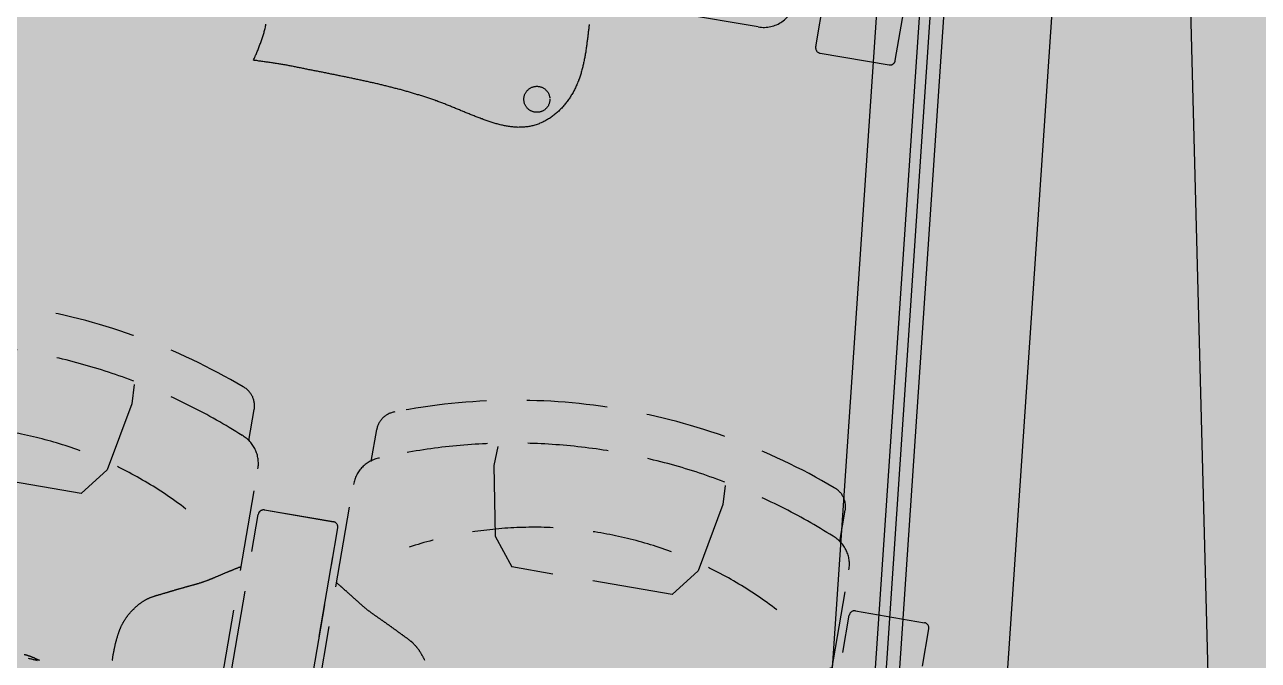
# Model space of a CAD drawing. Header units: metres. Extents: x 630750 to 860239, y 578133 to 726633.
# Drawn here: x 768959 to 770105, y 636272 to 636863 of the extents above; entities that cross this region are included whole.
import ezdxf

# ---------------------------------------------------------------- set-up
doc = ezdxf.new("R2010")
doc.units = ezdxf.units.M
doc.header["$LTSCALE"] = 300
doc.linetypes.add('3$0$업무시설_xr-base$0$CONTINOUS', pattern=[0])
doc.linetypes.add('새_블럭$0$HIDDEN', pattern=[0.375, 0.25, -0.125])
for name, color, linetype in [('3$0$A-CON', 2, 'Continuous'), ('3$0$A-WALL-CONC', 2, 'Continuous'), ('KUK-DRYWALL', 4, 'Continuous'), ('KUK-WALL-FIN_1', 30, 'Continuous'), ('KUK-석고보드', 201, 'Continuous'), ('xref-평면도$0$A-HAT-1', 9, 'Continuous'), ('새_블럭$0$KUK-WALL-FIN_1', 30, 'Continuous')]:
    doc.layers.add(name, color=color, linetype=linetype)

# ---------------------------------------------------------------- blocks, each defined once
blk = doc.blocks.new('3$0$con2')
at = {"layer": '3$0$A-WALL-CONC', "linetype": '3$0$업무시설_xr-base$0$CONTINOUS'}
h = blk.add_hatch(color=251, dxfattribs=at)
h.dxf.hatch_style = 1
edge = h.paths.add_edge_path(flags=17)
edge.add_arc((-134345.9, -276172.2), 450, 0, 360)
h.paths.add_polyline_path([(-156156.6, -311179.9), (-156335, -311089.4), (-156922.8, -312248.9), (-156744.4, -312339.4)], flags=16)
h.paths.add_polyline_path([(-157332.3, -313498.9), (-157510.7, -313408.4), (-158053.3, -314478.7), (-157874.9, -314569.2)], flags=16)
h.paths.add_polyline_path([(-94657.6, -334034.7), (-94715.7, -334226.1), (-93739.6, -334522.2), (-93681.5, -334330.9)], flags=17)
h.paths.add_polyline_path([(-111499.3, -328924.2), (-111557.4, -329115.6), (-110581.3, -329411.8), (-110523.3, -329220.4)], flags=17)
h.paths.add_polyline_path([(-109394.1, -329563), (-109452.2, -329754.4), (-108476.1, -330050.6), (-108418, -329859.2)], flags=17)
h.paths.add_polyline_path([(-107288.9, -330201.8), (-107347, -330393.2), (-106370.9, -330689.4), (-106312.8, -330498)], flags=17)
h.paths.add_polyline_path([(-105183.7, -330840.6), (-105241.7, -331032), (-104265.7, -331328.2), (-104207.6, -331136.8)], flags=17)
h.paths.add_polyline_path([(-103078.5, -331479.5), (-103136.5, -331670.8), (-102160.5, -331967), (-102102.4, -331775.6)], flags=16)
h.paths.add_polyline_path([(-100973.2, -332118.3), (-101031.3, -332309.6), (-100055.3, -332605.8), (-99997.2, -332414.4)], flags=16)
h.paths.add_polyline_path([(-98868, -332757.1), (-98926.1, -332948.5), (-97950, -333244.6), (-97892, -333053.2)], flags=16)
h.paths.add_polyline_path([(-96762.8, -333395.9), (-96820.9, -333587.3), (-95844.8, -333883.4), (-95786.8, -333692.1)], flags=16)
edge = h.paths.add_edge_path(flags=17)
edge.add_arc((-134345.9, -286072.2), 450, 0, 360)
h.paths.add_polyline_path([(-143845.9, -275922.2), (-143845.9, -275872.2), (-144545.9, -275872.2), (-144545.9, -286422.2), (-141345.9, -286422.2), (-141345.9, -286222.2), (-143845.9, -286222.2), (-143845.9, -285772.2), (-144345.9, -285772.2), (-144345.9, -276572.2), (-143845.9, -276572.2), (-143845.9, -276122.2), (-141745.9, -276122.2), (-141345.9, -276122.2), (-141345.9, -275922.2)], flags=17)
h.paths.add_polyline_path([(-104645.9, -260722.2), (-107545.9, -260722.2), (-107545.9, -260922.2), (-104645.9, -260922.2)], flags=16)
h.paths.add_polyline_path([(-105845.9, -322372.2), (-105845.9, -325422.2), (-105555.9, -325422.2), (-105555.9, -325222.2), (-105645.9, -325222.2), (-105645.9, -322572.2), (-99445.9, -322572.2), (-99445.9, -325222.2), (-104555.9, -325222.2), (-104555.9, -325422.2), (-99245.9, -325422.2), (-99245.9, -322372.2)], flags=17)
edge = h.paths.add_edge_path(flags=17)
edge.add_arc((-99495.9, -295972.2), 450, 0, 360)
edge = h.paths.add_edge_path(flags=17)
edge.add_arc((-114495.9, -312472.2), 450, 0, 360)
edge = h.paths.add_edge_path(flags=17)
edge.add_arc((-114495.9, -319072.2), 450, 0, 360)
edge = h.paths.add_edge_path(flags=16)
edge.add_arc((-114545.9, -327472.2), 400, 0, 360)
h.paths.add_polyline_path([(-99895.9, -302172.2), (-99095.9, -302172.2), (-99095.9, -302972.2), (-99895.9, -302972.2)], flags=17)
h.paths.add_polyline_path([(-92295.9, -302072.2), (-91595.9, -302072.2), (-91595.9, -303072.2), (-92295.9, -303072.2)], flags=17)
h.paths.add_polyline_path([(-92295.9, -311972.2), (-91595.9, -311972.2), (-91595.9, -312972.2), (-92295.9, -312972.2)], flags=17)
edge = h.paths.add_edge_path()
edge.add_arc((-127717.7, -334910.6), 400, 0, 360)
h.paths.add_polyline_path([(-166745.9, -285572.2), (-165945.9, -285572.2), (-165945.9, -286372.2), (-166745.9, -286372.2)], flags=16)
h.paths.add_polyline_path([(-151620.1, -327239.6), (-152385.6, -327007.3), (-152617.9, -327772.9), (-151852.4, -328005.2)], flags=16)
h.paths.add_polyline_path([(-164251.4, -323406.8), (-165016.9, -323174.5), (-165249.2, -323940), (-164483.7, -324172.3)], flags=17)
h.paths.add_polyline_path([(-165728.1, -305715.7), (-166493.7, -305483.5), (-166726, -306249), (-165960.4, -306481.3)], flags=16)
h.paths.add_polyline_path([(-170567, -321490.3), (-171332.5, -321258), (-171564.8, -322023.6), (-170799.3, -322255.9)], flags=17)
h.paths.add_polyline_path([(-166745.9, -295572.2), (-165945.9, -295572.2), (-165945.9, -296372.2), (-166745.9, -296372.2)], flags=16)
edge = h.paths.add_edge_path(flags=16)
edge.add_arc((-137840, -314543.9), 450, 0, 360)
edge = h.paths.add_edge_path(flags=16)
edge.add_arc((-128366.5, -317418.6), 450, 0, 360)
h.paths.add_polyline_path([(-146814.5, -311402.7), (-147580.1, -311170.4), (-147812.4, -311935.9), (-147046.8, -312168.2)], flags=16)
h.paths.add_polyline_path([(-182399.1, -318004.5), (-183068.9, -317801.2), (-183272.2, -318471.1), (-182602.4, -318674.3)], flags=16)
h.paths.add_polyline_path([(-183245.9, -305522.2), (-182545.9, -305522.2), (-182545.9, -306222.2), (-183245.9, -306222.2)], flags=16)
h.paths.add_polyline_path([(-183245.9, -295622.2), (-182545.9, -295622.2), (-182545.9, -296322.2), (-183245.9, -296322.2)], flags=17)
h.paths.add_polyline_path([(-183245.9, -285722.2), (-182545.9, -285722.2), (-182545.9, -286422.2), (-183245.9, -286422.2)], flags=17)
h.paths.add_polyline_path([(-183245.9, -280472.2), (-182545.9, -280472.2), (-182545.9, -281172.2), (-183245.9, -281172.2)], flags=17)
h.paths.add_polyline_path([(-167847.8, -312701.2), (-168613.4, -312468.9), (-168845.7, -313234.5), (-168080.1, -313466.8)], flags=17)
h.paths.add_polyline_path([(-173995.9, -310859.9), (-173195.9, -310859.9), (-173195.9, -311659.9), (-173995.9, -311659.9)], flags=16)
h.paths.add_polyline_path([(-173995.9, -305472.2), (-173195.9, -305472.2), (-173195.9, -306272.2), (-173995.9, -306272.2)], flags=16)
edge = h.paths.add_edge_path(flags=17)
edge.add_arc((-130500.7, -324451.9), 450, 0, 360)
edge = h.paths.add_edge_path(flags=17)
edge.add_arc((-139974.2, -321577.3), 450, 0, 360)
h.paths.add_polyline_path([(-148948.8, -318436), (-149714.3, -318203.7), (-149946.6, -318969.2), (-149181, -319201.5)], flags=16)
h.paths.add_polyline_path([(-173995.9, -295572.2), (-173195.9, -295572.2), (-173195.9, -296372.2), (-173995.9, -296372.2)], flags=16)
h.paths.add_polyline_path([(-173995.9, -285672.2), (-173195.9, -285672.2), (-173195.9, -286472.2), (-173995.9, -286472.2)], flags=16)
h.paths.add_polyline_path([(-164445.9, -276572.2), (-163645.9, -276572.2), (-163645.9, -275772.2), (-164445.9, -275772.2)], flags=16)
h.paths.add_polyline_path([(-173945.9, -276472.2), (-173345.9, -276472.2), (-173345.9, -275872.2), (-173945.9, -275872.2)], flags=17)
h.paths.add_polyline_path([(-144645.9, -302172.2), (-143845.9, -302172.2), (-143845.9, -302972.2), (-144645.9, -302972.2)], flags=17)
h.paths.add_polyline_path([(-144645.9, -295572.2), (-143845.9, -295572.2), (-143845.9, -296372.2), (-144645.9, -296372.2)], flags=16)
h.paths.add_polyline_path([(-99845.9, -327072.2), (-99045.9, -327072.2), (-99045.9, -327872.2), (-99845.9, -327872.2)], flags=16)
h.paths.add_polyline_path([(-154445.9, -302272.2), (-153845.9, -302272.2), (-153845.9, -302872.2), (-154445.9, -302872.2)], flags=17)
edge = h.paths.add_edge_path(flags=17)
edge.add_arc((-124445.9, -286072.2), 350, 0, 360)
edge = h.paths.add_edge_path(flags=17)
edge.add_arc((-124445.9, -295972.2), 350, 0, 360)
edge = h.paths.add_edge_path(flags=17)
edge.add_arc((-134345.9, -302572.2), 350, 0, 360)
edge = h.paths.add_edge_path(flags=17)
edge.add_arc((-134345.9, -295972.2), 350, 0, 360)
h.paths.add_polyline_path([(-92345.9, -253222.2), (-91645.9, -253222.2), (-91645.9, -253922.2), (-92345.9, -253922.2)], flags=17)
h.paths.add_polyline_path([(-173995.9, -253222.2), (-173295.9, -253222.2), (-173295.9, -253922.2), (-173995.9, -253922.2)], flags=17)
h.paths.add_polyline_path([(-92345.9, -333872.2), (-91645.9, -333872.2), (-91645.9, -334572.2), (-92345.9, -334572.2)], flags=17)
h.paths.add_polyline_path([(-92395.9, -327072.2), (-91645.9, -327072.2), (-91645.9, -327872.2), (-92395.9, -327872.2)], flags=16)
h.paths.add_polyline_path([(-92295.9, -318572.2), (-91595.9, -318572.2), (-91595.9, -319572.2), (-92295.9, -319572.2)], flags=17)
edge = h.paths.add_edge_path(flags=17)
edge.add_arc((-107945.9, -329272.2), 450, 0, 360)
edge = h.paths.add_edge_path(flags=17)
edge.add_arc((-107945.9, -295972.2), 500, 0, 360)
h.paths.add_polyline_path([(-108345.9, -318572.2), (-107545.9, -318572.2), (-107545.9, -319572.2), (-108345.9, -319572.2)], flags=17)
h.paths.add_polyline_path([(-108345.9, -311972.2), (-107545.9, -311972.2), (-107545.9, -312972.2), (-108345.9, -312972.2)], flags=17)
h.paths.add_polyline_path([(-108345.9, -302072.2), (-107545.9, -302072.2), (-107545.9, -303072.2), (-108345.9, -303072.2)], flags=17)
h.paths.add_polyline_path([(-124845.9, -253172.2), (-124045.9, -253172.2), (-124045.9, -253972.2), (-124845.9, -253972.2)], flags=17)
h.paths.add_polyline_path([(-144645.9, -253172.2), (-143845.9, -253172.2), (-143845.9, -253972.2), (-144645.9, -253972.2)], flags=17)
h.paths.add_polyline_path([(-164445.6, -253172.2), (-163645.6, -253172.2), (-163645.6, -253972.2), (-164445.6, -253972.2)], flags=17)
h.paths.add_polyline_path([(-114945.9, -253172.2), (-114145.9, -253172.2), (-114145.9, -253972.2), (-114945.9, -253972.2)], flags=17)
h.paths.add_polyline_path([(-134645.9, -253272.2), (-134045.9, -253272.2), (-134045.9, -253872.2), (-134645.9, -253872.2)], flags=17)
h.paths.add_polyline_path([(-154445.9, -253272.2), (-153845.9, -253272.2), (-153845.9, -253872.2), (-154445.9, -253872.2)], flags=17)
h.paths.add_polyline_path([(-99745.9, -253272.2), (-99145.9, -253272.2), (-99145.9, -253872.2), (-99745.9, -253872.2)], flags=17)
h.paths.add_polyline_path([(-108345.9, -253172.2), (-107545.9, -253172.2), (-107545.9, -253972.2), (-108345.9, -253972.2)], flags=17)
h.paths.add_polyline_path([(-92295.9, -295622.2), (-91595.9, -295622.2), (-91595.9, -296322.2), (-92295.9, -296322.2)], flags=17)
h.paths.add_polyline_path([(-92295.9, -285722.2), (-91595.9, -285722.2), (-91595.9, -286422.2), (-92295.9, -286422.2)], flags=17)
h.paths.add_polyline_path([(-92295.9, -275822.2), (-91595.9, -275822.2), (-91595.9, -276522.2), (-92295.9, -276522.2)], flags=17)
h.paths.add_polyline_path([(-92295.9, -269222.2), (-91595.9, -269222.2), (-91595.9, -269922.2), (-92295.9, -269922.2)], flags=17)
h.paths.add_polyline_path([(-92295.9, -260722.2), (-91595.9, -260722.2), (-91595.9, -261422.2), (-92295.9, -261422.2)], flags=17)
h.paths.add_polyline_path([(-99845.9, -331472.2), (-99045.9, -331472.2), (-99045.9, -332272.2), (-99845.9, -332272.2)], flags=16)
h.paths.add_polyline_path([(-114945.9, -285672.2), (-114145.9, -285672.2), (-114145.9, -286472.2), (-114945.9, -286472.2)], flags=16)
h.paths.add_polyline_path([(-174045.9, -269172.2), (-173245.9, -269172.2), (-173245.9, -269972.2), (-174045.9, -269972.2)], flags=16)
h.paths.add_polyline_path([(-174045.9, -260672.2), (-173245.9, -260672.2), (-173245.9, -261472.2), (-174045.9, -261472.2)], flags=16)
edge = h.paths.add_edge_path(flags=17)
edge.add_arc((-124445.9, -276172.2), 450, 0, 360)
edge = h.paths.add_edge_path(flags=17)
edge.add_arc((-114545.9, -295972.2), 450, 0, 360)
edge = h.paths.add_edge_path(flags=17)
edge.add_arc((-114545.9, -302572.2), 450, 0, 360)
h.paths.add_polyline_path([(-114945.9, -269172.2), (-114145.9, -269172.2), (-114145.9, -269972.2), (-114945.9, -269972.2)], flags=16)
h.paths.add_polyline_path([(-100595.9, -260722.2), (-99795.9, -260722.2), (-99795.9, -261522.2), (-100595.9, -261522.2)], flags=17)
h.paths.add_polyline_path([(-114945.9, -260672.2), (-114145.9, -260672.2), (-114145.9, -261472.2), (-114945.9, -261472.2)], flags=16)
h.paths.add_polyline_path([(-108345.9, -285672.2), (-107545.9, -285672.2), (-107545.9, -286472.2), (-108345.9, -286472.2)], flags=16)
h.paths.add_polyline_path([(-99895.9, -285672.2), (-99095.9, -285672.2), (-99095.9, -286472.2), (-99895.9, -286472.2)], flags=16)
h.paths.add_polyline_path([(-99895.9, -275772.2), (-99095.9, -275772.2), (-99095.9, -276572.2), (-99895.9, -276572.2)], flags=16)
h.paths.add_polyline_path([(-108345.9, -275772.2), (-107545.9, -275772.2), (-107545.9, -276572.2), (-108345.9, -276572.2)], flags=16)
h.paths.add_polyline_path([(-114945.9, -275772.2), (-114145.9, -275772.2), (-114145.9, -276572.2), (-114945.9, -276572.2)], flags=16)
h.paths.add_polyline_path([(-124845.9, -260672.2), (-124045.9, -260672.2), (-124045.9, -261472.2), (-124845.9, -261472.2)], flags=16)
h.paths.add_polyline_path([(-134745.9, -260672.2), (-133945.9, -260672.2), (-133945.9, -261472.2), (-134745.9, -261472.2)], flags=16)
h.paths.add_polyline_path([(-144645.9, -260672.2), (-143845.9, -260672.2), (-143845.9, -261472.2), (-144645.9, -261472.2)], flags=16)
h.paths.add_polyline_path([(-154545.9, -260672.2), (-153745.9, -260672.2), (-153745.9, -261472.2), (-154545.9, -261472.2)], flags=16)
h.paths.add_polyline_path([(-154545.9, -269172.2), (-153745.9, -269172.2), (-153745.9, -269972.2), (-154545.9, -269972.2)], flags=16)
h.paths.add_polyline_path([(-144645.9, -269172.2), (-143845.9, -269172.2), (-143845.9, -269972.2), (-144645.9, -269972.2)], flags=16)
h.paths.add_polyline_path([(-134745.9, -269172.2), (-133945.9, -269172.2), (-133945.9, -269972.2), (-134745.9, -269972.2)], flags=16)
h.paths.add_polyline_path([(-124845.9, -269172.2), (-124045.9, -269172.2), (-124045.9, -269972.2), (-124845.9, -269972.2)], flags=16)
h.paths.add_polyline_path([(-99895.9, -269172.2), (-99095.9, -269172.2), (-99095.9, -269972.2), (-99895.9, -269972.2)], flags=16)
edge = h.paths.add_edge_path(flags=17)
edge.add_arc((-142631.1, -330333), 450, 0, 360)
h.paths.add_polyline_path([(-92245.9, -248122.2), (-91645.9, -248122.2), (-91645.9, -248722.2), (-92245.9, -248722.2)], flags=16)
h.paths.add_polyline_path([(-154545.9, -275772.2), (-153745.9, -275772.2), (-153745.9, -276572.2), (-154545.9, -276572.2)], flags=16)
h.paths.add_polyline_path([(-181495.9, -275872.2), (-180895.9, -275872.2), (-180895.9, -276472.2), (-181495.9, -276472.2)], flags=17)
h.paths.add_polyline_path([(-181495.9, -269272.2), (-180895.9, -269272.2), (-180895.9, -269872.2), (-181495.9, -269872.2)], flags=17)
h.paths.add_polyline_path([(-181495.9, -260772.2), (-180895.9, -260772.2), (-180895.9, -261372.2), (-181495.9, -261372.2)], flags=17)
h.paths.add_polyline_path([(-99745.9, -248122.2), (-99145.9, -248122.2), (-99145.9, -248722.2), (-99745.9, -248722.2)], flags=16)
h.paths.add_polyline_path([(-108245.9, -248122.2), (-107645.9, -248122.2), (-107645.9, -248722.2), (-108245.9, -248722.2)], flags=16)
h.paths.add_polyline_path([(-114845.9, -248122.2), (-114245.9, -248122.2), (-114245.9, -248722.2), (-114845.9, -248722.2)], flags=16)
h.paths.add_polyline_path([(-124745.9, -248122.2), (-124145.9, -248122.2), (-124145.9, -248722.2), (-124745.9, -248722.2)], flags=16)
h.paths.add_polyline_path([(-134645.9, -248122.2), (-134045.9, -248122.2), (-134045.9, -248722.2), (-134645.9, -248722.2)], flags=16)
h.paths.add_polyline_path([(-144545.9, -248122.2), (-143945.9, -248122.2), (-143945.9, -248722.2), (-144545.9, -248722.2)], flags=16)
h.paths.add_polyline_path([(-154445.9, -248122.2), (-153845.9, -248122.2), (-153845.9, -248722.2), (-154445.9, -248722.2)], flags=16)
h.paths.add_polyline_path([(-164345.9, -248122.2), (-163745.9, -248122.2), (-163745.9, -248722.2), (-164345.9, -248722.2)], flags=16)
h.paths.add_polyline_path([(-173945.9, -248122.2), (-173345.9, -248122.2), (-173345.9, -248722.2), (-173945.9, -248722.2)], flags=16)
h.paths.add_polyline_path([(-181495.9, -248122.2), (-180895.9, -248122.2), (-180895.9, -248722.2), (-181495.9, -248722.2)], flags=17)
h.paths.add_polyline_path([(-156129.8, -308837.3), (-156275.2, -309124), (-155530.1, -309501.8), (-155767.5, -309970.1), (-155589.1, -310060.5), (-155031.9, -308961.4), (-158742.7, -307835.4), (-158800.7, -308026.8), (-158705, -308055.9), (-159053.5, -309204.2), (-159149.2, -309175.1), (-159207.2, -309366.5), (-159111.5, -309395.5), (-160940.9, -315424.1), (-163476.7, -314654.6), (-161647.4, -308626.1), (-160164.2, -309076.1), (-160106.1, -308884.7), (-161589.3, -308434.7), (-161240.9, -307286.4), (-159757.6, -307736.5), (-159699.6, -307545.1), (-161374.2, -307036.9), (-163726.1, -314787.9), (-158751.2, -316297.6), (-158462.8, -315728.7), (-158641.1, -315638.2), (-158853.7, -316057.4), (-160749.5, -315482.2), (-158513.6, -308113.9)], flags=16)
h.paths.add_polyline_path([(-164195.9, -268622.2), (-164395.9, -268622.2), (-164395.9, -260722.2), (-161345.9, -260722.2), (-161345.9, -269922.2), (-164395.9, -269922.2), (-164395.9, -269622.2), (-164195.9, -269622.2), (-164195.9, -269722.2), (-161545.9, -269722.2), (-161545.9, -267322.2), (-163095.9, -267322.2), (-163095.9, -267122.2), (-161545.9, -267122.2), (-161545.9, -260922.2), (-164195.9, -260922.2), (-164195.9, -267122.2), (-164095.9, -267122.2), (-164095.9, -267322.2), (-164195.9, -267322.2)], flags=16)
h.paths.add_polyline_path([(-133745.9, -297419), (-133445.9, -297419), (-133445.9, -294772.2), (-133745.9, -294772.2)], flags=16)
h.paths.add_polyline_path([(-174045.9, -269972.2), (-174045.9, -269172.2), (-173245.9, -269172.2), (-173245.9, -269972.2)], flags=16)
edge = h.paths.add_edge_path()
edge.add_line((-92095.9, -249472.2), (-92095.9, -249672.2))
edge.add_line((-92095.9, -249472.2), (-92095.9, -249672.2))
edge.add_line((-92095.9, -249472.2), (-92095.9, -249672.2))
edge.add_line((-107745.9, -269122.2), (-107945.9, -269122.2))
edge.add_line((-107945.9, -266622.2), (-107745.9, -266622.2))
edge.add_line((-107945.9, -265972.2), (-107945.9, -266622.2))
edge.add_line((-107945.9, -269122.2), (-107945.9, -269672.2))
edge.add_line((-107745.9, -269472.2), (-107745.9, -269122.2))
edge.add_line((-107745.9, -266622.2), (-107745.9, -265972.2))
edge.add_arc((-131699.4, -252472.2), 9200, 49.50487, 90)
edge.add_line((-91895.9, -331197.2), (-91595.9, -331197.2))
edge.add_line((-91595.9, -321272.2), (-91895.9, -321272.2))
edge.add_line((-102295.9, -264497.2), (-102095.9, -264497.2))
edge.add_line((-102295.9, -263497.2), (-102095.9, -263497.2))
edge.add_line((-102095.9, -264497.2), (-102095.9, -264872.2))
edge.add_line((-102095.9, -262922.2), (-102095.9, -263497.2))
edge.add_line((-102295.9, -264497.2), (-102295.9, -264672.2))
edge.add_line((-102295.9, -263122.2), (-102295.9, -263497.2))
edge.add_line((-102095.9, -264872.2), (-103745.9, -264872.2))
edge.add_line((-102295.9, -264672.2), (-103745.9, -264672.2))
edge.add_line((-112628.5, -328581.6), (-113861.4, -328207.4))
edge.add_line((-112686.5, -328773), (-112628.5, -328581.6))
edge.add_line((-113989.8, -328377.5), (-112686.5, -328773))
edge.add_line((-91895.9, -334572.2), (-91895.9, -334872.7))
edge.add_line((-91895.9, -334872.7), (-92552.4, -334673.5))
edge.add_line((-91595.9, -321272.2), (-91595.9, -257872))
edge.add_line((-91645.9, -327872.2), (-91595.9, -327872.2))
edge.add_line((-91595.9, -327872.2), (-91595.9, -326772.2))
edge.add_line((-92552.4, -334673.5), (-92610.5, -334864.9))
edge.add_line((-92610.5, -334864.9), (-91595.9, -335172.8))
edge.add_line((-91595.9, -335172.8), (-91595.9, -331197.2))
edge.add_line((-113989.8, -328504.3), (-113989.8, -328377.5))
edge.add_line((-114139.8, -328504.3), (-114139.8, -328154.6))
edge.add_line((-114212.7, -327693.6), (-113861.4, -328207.4))
edge.add_line((-114363.1, -327828), (-114139.8, -328154.6))
edge.add_line((-114139.8, -328504.3), (-113989.8, -328504.3))
edge.add_line((-91595.9, -326772.2), (-91895.9, -326772.2))
edge.add_line((-180895.9, -299322.2), (-182995.9, -299322.2))
edge.add_line((-180895.9, -299022.2), (-180895.9, -299322.2))
edge.add_line((-182995.9, -299022.2), (-180895.9, -299022.2))
edge.add_line((-180895.9, -304122.2), (-180895.9, -304422.2))
edge.add_line((-180895.9, -287122.2), (-182995.9, -287122.2))
edge.add_line((-180895.9, -287422.2), (-180895.9, -287122.2))
edge.add_line((-182995.9, -287422.2), (-180895.9, -287422.2))
edge.add_line((-180895.9, -293072.2), (-182995.9, -293072.2))
edge.add_line((-180895.9, -292772.2), (-180895.9, -293072.2))
edge.add_line((-182995.9, -292772.2), (-180895.9, -292772.2))
edge.add_line((-180895.9, -304422.2), (-182995.9, -304422.2))
edge.add_line((-182995.9, -304122.2), (-180895.9, -304122.2))
edge.add_line((-91595.9, -331197.2), (-91595.9, -335172.8))
edge.add_line((-91595.9, -257872.1), (-91595.9, -321272.2))
edge.add_line((-92095.9, -249472.2), (-92095.9, -249672.2))
edge.add_line((-89395.6, -249672.2), (-92095.9, -249672.2))
edge.add_line((-89395.6, -249472.2), (-92095.9, -249472.2))
edge.add_line((-125725.1, -245475.7), (-122586.8, -248122.2))
edge.add_line((-128045.9, -242472.2), (-121345.9, -248122.2))
edge.add_line((-144945.9, -243272.2), (-131695.9, -243272.2))
edge.add_line((-145745.9, -242472.2), (-128045.9, -242472.2))
edge.add_line((-144945.9, -248122.2), (-144945.9, -243272.2))
edge.add_line((-145745.9, -248122.2), (-145745.9, -242472.2))
edge.add_line((-183095.9, -306222.2), (-183095.9, -313624.3))
edge.add_line((-183295.9, -313624.2), (-183095.9, -313624.2))
edge.add_line((-89395.6, -248522.2), (-91645.9, -248522.2))
edge.add_line((-92095.9, -257472.1), (-89395.6, -257472.1))
edge.add_line((-91595.9, -257872.1), (-88995.6, -257872.1))
edge.add_line((-89395.6, -249672.2), (-89395.6, -257472.1))
edge.add_line((-89395.6, -248522.2), (-89395.6, -249472.2))
edge.add_line((-88995.6, -248122.2), (-88995.6, -257872.1))
edge.add_line((-88995.6, -248122.2), (-91645.9, -248122.2))
edge.add_line((-102295.9, -263122.2), (-103745.9, -263122.2))
edge.add_line((-102095.9, -262922.2), (-103745.9, -262922.2))
edge.add_line((-99295.9, -275772.2), (-99295.9, -269972.2))
edge.add_line((-99095.9, -275772.2), (-99095.9, -269972.2))
edge.add_line((-99295.9, -285672.2), (-99295.9, -276572.2))
edge.add_line((-99095.9, -285672.2), (-99095.9, -276572.2))
edge.add_line((-99295.9, -290172.2), (-99095.9, -290172.2))
edge.add_line((-183245.9, -306222.2), (-183295.9, -306222.2))
edge.add_line((-111745.9, -265972.2), (-107945.9, -265972.2))
edge.add_line((-111745.9, -262022.2), (-111745.9, -265972.2))
edge.add_line((-111545.9, -262022.2), (-111745.9, -262022.2))
edge.add_line((-111545.9, -262922.2), (-111545.9, -262022.2))
edge.add_line((-111445.9, -262922.2), (-111545.9, -262922.2))
edge.add_line((-111445.9, -263122.2), (-111445.9, -262922.2))
edge.add_line((-111545.9, -263122.2), (-111445.9, -263122.2))
edge.add_line((-111545.9, -265772.2), (-111545.9, -263122.2))
edge.add_line((-103945.9, -265772.2), (-111545.9, -265772.2))
edge.add_line((-103945.9, -263122.2), (-103945.9, -265772.2))
edge.add_line((-110445.9, -263122.2), (-103945.9, -263122.2))
edge.add_line((-110445.9, -262922.2), (-110445.9, -263122.2))
edge.add_line((-109295.9, -262922.2), (-110445.9, -262922.2))
edge.add_line((-109295.9, -260922.2), (-109295.9, -262922.2))
edge.add_line((-111545.9, -260922.2), (-109295.9, -260922.2))
edge.add_line((-111545.9, -261022.2), (-111545.9, -260922.2))
edge.add_line((-111745.9, -261022.2), (-111545.9, -261022.2))
edge.add_line((-111745.9, -260722.2), (-111745.9, -261022.2))
edge.add_line((-108245.9, -260722.2), (-111745.9, -260722.2))
edge.add_line((-108245.9, -260922.2), (-108245.9, -260722.2))
edge.add_line((-109095.9, -260922.2), (-108245.9, -260922.2))
edge.add_line((-109095.9, -262922.2), (-109095.9, -260922.2))
edge.add_line((-103945.9, -262922.2), (-109095.9, -262922.2))
edge.add_line((-103945.9, -260722.2), (-103945.9, -262922.2))
edge.add_line((-103745.9, -260722.2), (-103945.9, -260722.2))
edge.add_line((-103745.9, -262922.2), (-103745.9, -260722.2))
edge.add_line((-103745.9, -264672.2), (-103745.9, -263122.2))
edge.add_line((-103745.9, -266622.2), (-103745.9, -264872.2))
edge.add_line((-103945.9, -266622.2), (-103745.9, -266622.2))
edge.add_line((-103945.9, -265972.2), (-103945.9, -266622.2))
edge.add_line((-107745.9, -265972.2), (-103945.9, -265972.2))
edge.add_line((-103745.9, -269157.8), (-103945.9, -269162.2))
edge.add_line((-103745.9, -269672.2), (-103745.9, -269157.8))
edge.add_line((-107945.9, -269672.2), (-103745.9, -269672.2))
edge.add_line((-103945.9, -269472.2), (-107745.9, -269472.2))
edge.add_line((-103945.9, -269162.2), (-103945.9, -269472.2))
edge.add_line((-173945.9, -248622.2), (-180895.9, -248622.2))
edge.add_line((-164345.9, -248622.2), (-173345.9, -248622.2))
edge.add_line((-154445.9, -248622.2), (-163745.9, -248622.2))
edge.add_line((-154445.9, -248122.2), (-181495.9, -248122.2))
edge.add_line((-144545.9, -248622.2), (-153845.9, -248622.2))
edge.add_line((-114845.9, -248622.2), (-124145.9, -248622.2))
edge.add_line((-108245.9, -248622.2), (-114245.9, -248622.2))
edge.add_line((-99745.9, -248622.2), (-107645.9, -248622.2))
edge.add_line((-92245.9, -248622.2), (-99145.9, -248622.2))
edge.add_line((-145745.9, -248122.2), (-153845.9, -248122.2))
edge.add_line((-144545.9, -248122.2), (-144945.9, -248122.2))
edge.add_line((-122586.8, -248122.2), (-124145.9, -248122.2))
edge.add_line((-91645.9, -248122.2), (-121345.9, -248122.2))
edge.add_line((-180995.9, -280772.2), (-182545.9, -280772.2))
edge.add_line((-181495.9, -280472.2), (-183295.9, -280472.2))
edge.add_line((-180995.9, -276472.2), (-180995.9, -280772.2))
edge.add_line((-180995.9, -269872.2), (-180995.9, -275872.2))
edge.add_line((-180995.9, -261372.2), (-180995.9, -269272.2))
edge.add_line((-180995.9, -248722.2), (-180995.9, -260772.2))
edge.add_line((-181495.9, -248122.2), (-181495.9, -280472.2))
edge.add_line((-91895.9, -331197.2), (-91895.9, -333872.2))
edge.add_line((-91895.9, -326772.2), (-91895.9, -327072.2))
edge.add_line((-91895.9, -319572.2), (-91895.9, -321272.2))
edge.add_line((-91895.9, -312972.2), (-91895.9, -318572.2))
edge.add_line((-91895.9, -303072.2), (-91895.9, -311972.2))
edge.add_line((-92095.9, -296322.2), (-92095.9, -302072.2))
edge.add_line((-92095.9, -286422.2), (-92095.9, -295622.2))
edge.add_line((-92095.9, -276522.2), (-92095.9, -285722.2))
edge.add_line((-92095.9, -269922.2), (-92095.9, -275822.2))
edge.add_line((-92095.9, -261422.2), (-92095.9, -269222.2))
edge.add_line((-92095.9, -257472.1), (-92095.9, -260722.2))
edge.add_line((-99095.9, -286472.2), (-99095.9, -290172.2))
edge.add_line((-99295.9, -286472.2), (-99295.9, -290172.2))
edge.add_line((-182995.9, -304422.2), (-182995.9, -305522.2))
edge.add_line((-182995.9, -299322.2), (-182995.9, -304122.2))
edge.add_line((-182995.9, -296322.2), (-182995.9, -299022.2))
edge.add_line((-182995.9, -293072.2), (-182995.9, -295622.2))
edge.add_line((-182995.9, -287422.2), (-182995.9, -292772.2))
edge.add_line((-182995.9, -286422.2), (-182995.9, -287122.2))
edge.add_line((-182995.9, -281172.2), (-182995.9, -285722.2))
edge.add_line((-183295.9, -280472.2), (-183295.9, -313624.2))
blk = doc.blocks.new('새_블럭$0$GF0T')
at = {"layer": '새_블럭$0$KUK-WALL-FIN_1', "color": 222, "linetype": '새_블럭$0$HIDDEN'}
for p, q in [((521.6, 290.3), (36.6, 290.3)), ((31.6, 220.3), (31.6, 285.3)), ((526.6, 220.3), (526.6, 285.3)), ((521.6, 215.3), (36.6, 215.3)), ((31.6, -271.6), (31.6, -336.6)), ((363.9, -266.6), (36.6, -266.6)), ((521.6, -341.6), (36.6, -341.6))]:
    blk.add_line(p, q, dxfattribs=at)
at = {"layer": '새_블럭$0$KUK-WALL-FIN_1', "color": 8, "linetype": '새_블럭$0$HIDDEN'}
for p, q in [((203.3, 207.9), (-5.1, 207.9)), ((-29.6, 195.2), (-59, 195.2)), ((512.3, 159.5), (512.3, 2.2)), ((45.1, 50), (45.1, -101.3)), ((-29.6, -246.4), (-59.6, -246.4)), ((203.3, -259.1), (-5.8, -259.1))]:
    blk.add_line(p, q, dxfattribs=at)
for points in [[(-63, 81.5), (-45, 82.2), (19.5, 69.9), (45.1, 50)], [(-63, -132.8), (-45, -133.5), (19.5, -121.2), (45.1, -101.3)]]:
    blk.add_lwpolyline(points, dxfattribs=at)
at = {"layer": '새_블럭$0$KUK-WALL-FIN_1', "color": 8}
for points in [[(193.4, 104.6, 0), (193, 104.6, 0), (192.5, 104.6, 0), (192, 104.6, 0), (191.6, 104.6, 0), (191.1, 104.6, 0), (190.6, 104.5, 0), (190.2, 104.5, 0), (189.7, 104.5, 0), (189.2, 104.5, 0), (188.7, 104.5, 0), (188.3, 104.5, 0), (187.8, 104.5, 0), (187.3, 104.5, 0), (186.9, 104.5, 0), (186.4, 104.5, 0), (185.9, 104.5, 0), (185.5, 104.6, 0), (185, 104.6, 0), (184.5, 104.6, 0), (184.1, 104.6, 0), (183.6, 104.6, 0), (183.1, 104.6, 0), (182.7, 104.6, 0), (182.2, 104.6, 0), (181.7, 104.6, 0), (181.3, 104.7, 0), (180.8, 104.7, 0), (180.3, 104.7, 0), (179.9, 104.7, 0), (179.4, 104.8, 0), (178.9, 104.8, 0), (178.4, 104.8, 0), (178, 104.8, 0), (177.5, 104.9, 0), (177, 104.9, 0), (176.6, 104.9, 0), (176.1, 105, 0), (175.6, 105, 0), (175.2, 105, 0), (174.7, 105.1, 0), (174.2, 105.1, 0), (173.8, 105.2, 0), (173.3, 105.2, 0), (172.8, 105.3, 0), (172.4, 105.3, 0), (171.9, 105.4, 0), (171.4, 105.4, 0), (171, 105.5, 0), (170.5, 105.5, 0), (170, 105.6, 0), (169.6, 105.6, 0), (169.1, 105.7, 0), (168.6, 105.8, 0), (168.2, 105.8, 0), (167.7, 105.9, 0), (167.2, 106, 0), (166.8, 106.1, 0), (166.3, 106.1, 0), (165.8, 106.2, 0), (165.4, 106.3, 0), (164.9, 106.4, 0), (164.5, 106.5, 0), (164, 106.6, 0), (163.5, 106.7, 0), (163.1, 106.8, 0), (162.6, 106.9, 0), (162.2, 107, 0), (161.7, 107.1, 0), (161.3, 107.2, 0), (160.8, 107.3, 0), (160.4, 107.4, 0), (159.9, 107.6, 0), (159.5, 107.7, 0), (159, 107.8, 0), (158.6, 108, 0), (158.1, 108.1, 0), (157.7, 108.3, 0), (157.2, 108.4, 0), (156.8, 108.6, 0), (156.3, 108.7, 0), (155.9, 108.9, 0), (155.5, 109, 0), (155, 109.2, 0), (154.6, 109.4, 0), (154.2, 109.6, 0), (153.7, 109.8, 0), (153.3, 109.9, 0), (152.9, 110.1, 0), (152.5, 110.3, 0), (152, 110.5, 0), (151.6, 110.7, 0), (151.2, 110.9, 0), (150.8, 111.2, 0), (150.4, 111.4, 0), (149.9, 111.6, 0), (149.5, 111.8, 0), (149.1, 112, 0), (148.7, 112.3, 0), (148.3, 112.5, 0), (147.9, 112.7, 0), (147.5, 113, 0), (147.1, 113.2, 0), (146.7, 113.5, 0), (146.3, 113.7, 0), (145.9, 114, 0), (145.5, 114.2, 0), (145.1, 114.5, 0), (144.7, 114.7, 0), (144.3, 115, 0), (143.9, 115.3, 0), (143.5, 115.5, 0), (143.1, 115.8, 0), (142.8, 116.1, 0), (142.4, 116.4, 0), (142, 116.6, 0), (141.6, 116.9, 0), (141.2, 117.2, 0), (140.9, 117.5, 0), (140.5, 117.8, 0), (140.1, 118.1, 0), (139.8, 118.4, 0), (139.4, 118.7, 0), (139, 119, 0), (138.7, 119.3, 0), (138.3, 119.6, 0), (137.9, 119.9, 0), (137.6, 120.2, 0), (137.2, 120.5, 0), (136.9, 120.9, 0), (136.6, 121.2, 0), (136.2, 121.5, 0), (135.9, 121.8, 0), (135.5, 122.2, 0), (135.2, 122.5, 0), (134.9, 122.8, 0), (134.6, 123.2, 0), (134.2, 123.5, 0), (133.9, 123.9, 0), (133.6, 124.2, 0), (133.3, 124.6, 0), (133, 124.9, 0), (132.7, 125.3, 0), (132.4, 125.6, 0), (132.1, 126, 0), (131.8, 126.4, 0), (131.6, 126.7, 0), (131.3, 127.1, 0), (131, 127.5, 0), (130.7, 127.9, 0), (130.5, 128.3, 0), (130.2, 128.7, 0), (130, 129.1, 0), (129.7, 129.4, 0), (129.5, 129.8, 0), (129.2, 130.2, 0), (129, 130.6, 0), (128.8, 131.1, 0), (128.5, 131.5, 0), (128.3, 131.9, 0), (128.1, 132.3, 0), (127.9, 132.7, 0), (127.6, 133.1, 0), (127.4, 133.5, 0), (127.2, 133.9, 0), (127, 134.4, 0), (126.8, 134.8, 0), (126.6, 135.2, 0), (126.4, 135.6, 0), (126.2, 136, 0), (126, 136.5, 0), (125.8, 136.9, 0), (125.6, 137.3, 0), (125.4, 137.7, 0), (125.2, 138.2, 0), (125, 138.6, 0), (124.8, 139, 0), (124.5, 139.4, 0), (124.3, 139.9, 0), (124.1, 140.3, 0), (123.9, 140.7, 0), (123.7, 141.1, 0), (123.5, 141.6, 0), (123.3, 142, 0), (123.1, 142.4, 0), (122.9, 142.8, 0), (122.7, 143.2, 0), (122.5, 143.7, 0), (122.3, 144.1, 0), (122.1, 144.5, 0), (121.9, 144.9, 0), (121.7, 145.3, 0), (121.4, 145.8, 0), (121.2, 146.2, 0), (121, 146.6, 0), (120.8, 147, 0), (120.6, 147.4, 0), (120.4, 147.8, 0), (120.2, 148.3, 0), (120, 148.7, 0), (119.8, 149.1, 0), (119.6, 149.5, 0), (119.4, 149.9, 0), (119.2, 150.4, 0), (118.9, 150.8, 0), (118.7, 151.2, 0), (118.5, 151.6, 0), (118.3, 152, 0), (118.1, 152.4, 0), (117.9, 152.9, 0), (117.7, 153.3, 0), (117.5, 153.7, 0), (117.3, 154.1, 0), (117.1, 154.5, 0), (116.9, 155, 0), (116.7, 155.4, 0), (116.5, 155.8, 0), (116.3, 156.2, 0), (116.1, 156.7, 0), (115.9, 157.1, 0), (115.7, 157.5, 0), (115.5, 157.9, 0), (115.3, 158.3, 0), (115.1, 158.8, 0), (114.9, 159.2, 0), (114.7, 159.6, 0), (114.5, 160, 0), (114.3, 160.5, 0), (114.1, 160.9, 0), (113.9, 161.3, 0), (113.7, 161.7, 0), (113.5, 162.2, 0), (113.3, 162.6, 0), (113.1, 163, 0), (112.9, 163.4, 0), (112.7, 163.9, 0), (112.5, 164.3, 0), (112.3, 164.7, 0), (112.1, 165.1, 0), (111.9, 165.6, 0), (111.7, 166, 0), (111.5, 166.4, 0), (111.3, 166.8, 0), (111.1, 167.3, 0), (110.9, 167.7, 0), (110.7, 168.1, 0), (110.5, 168.5, 0), (110.3, 168.9, 0), (110.1, 169.4, 0), (109.9, 169.8, 0), (109.7, 170.2, 0), (109.5, 170.6, 0), (109.3, 171.1, 0), (109.1, 171.5, 0), (108.8, 171.9, 0), (108.6, 172.3, 0), (108.4, 172.7, 0), (108.2, 173.1, 0), (108, 173.6, 0), (107.8, 174, 0), (107.6, 174.4, 0), (107.3, 174.8, 0), (107.1, 175.2, 0), (106.9, 175.6, 0), (106.7, 176, 0), (106.5, 176.4, 0), (106.2, 176.9, 0), (106, 177.3, 0), (105.8, 177.7, 0), (105.5, 178.1, 0), (105.3, 178.5, 0), (105.1, 178.9, 0), (104.8, 179.3, 0), (104.6, 179.7, 0), (104.4, 180.1, 0), (104.1, 180.5, 0), (103.9, 180.9, 0), (103.6, 181.3, 0), (103.4, 181.7, 0), (103.1, 182.1, 0), (102.9, 182.5, 0), (102.6, 182.9, 0), (102.4, 183.3, 0), (102.2, 183.7, 0), (101.9, 184.1, 0), (101.7, 184.5, 0), (101.4, 184.9, 0), (101.1, 185.3, 0), (100.9, 185.7, 0), (100.6, 186.1, 0), (100.4, 186.4, 0), (100.1, 186.8, 0), (99.9, 187.2, 0), (99.6, 187.6, 0), (99.4, 188, 0), (99.1, 188.4, 0), (98.9, 188.8, 0), (98.6, 189.2, 0), (98.4, 189.6, 0), (98.1, 190, 0), (97.8, 190.4, 0), (97.6, 190.8, 0), (97.3, 191.2, 0), (97.1, 191.6, 0), (96.8, 192, 0), (96.6, 192.3, 0), (96.3, 192.7, 0), (96.1, 193.1, 0), (95.8, 193.5, 0), (95.6, 193.9, 0), (95.3, 194.3, 0), (95, 194.7, 0), (94.8, 195.1, 0), (94.5, 195.5, 0), (94.3, 195.9, 0), (94, 196.3, 0), (93.8, 196.7, 0), (93.5, 197.1, 0), (93.3, 197.5, 0), (93, 197.9, 0), (92.8, 198.3, 0), (92.6, 198.7, 0), (92.3, 199.1, 0), (92.1, 199.5, 0), (91.8, 199.9, 0), (91.6, 200.3, 0), (91.3, 200.7, 0), (91.1, 201.1, 0), (90.8, 201.5, 0), (90.6, 201.9, 0), (90.3, 202.3, 0), (90.1, 202.7, 0), (89.8, 203.1, 0), (89.6, 203.5, 0), (89.4, 203.9, 0), (89.1, 204.3, 0), (88.9, 204.7, 0), (88.6, 205.1, 0), (88.4, 205.5, 0), (88.1, 205.9, 0), (87.9, 206.3, 0), (87.7, 206.7, 0), (87.4, 207.1, 0), (87.2, 207.5, 0), (86.9, 207.9, 0)], [(204.3, 27.3, 0), (204.3, 28.1, 0), (204.4, 28.9, 0), (204.4, 29.6, 0), (204.5, 30.4, 0), (204.5, 31.2, 0), (204.6, 31.9, 0), (204.7, 32.7, 0), (204.7, 33.5, 0), (204.8, 34.2, 0), (204.8, 35, 0), (204.9, 35.8, 0)], [(204.6, 38.1, 0), (204.5, 37.6, 0), (204.4, 37, 0), (204.2, 36.5, 0), (204.1, 36, 0), (204, 35.5, 0), (203.9, 35, 0), (203.7, 34.6, 0), (203.6, 34.1, 0), (203.5, 33.7, 0), (203.4, 33.3, 0), (203.3, 32.9, 0), (203.2, 32.5, 0), (203.1, 32.1, 0), (203, 31.7, 0), (203, 31.4, 0), (202.9, 31, 0), (202.8, 30.7, 0), (202.7, 30.3, 0), (202.6, 30, 0), (202.6, 29.7, 0), (202.5, 29.3, 0), (202.4, 29, 0), (202.4, 28.7, 0), (202.3, 28.4, 0), (202.3, 28.1, 0), (202.2, 27.8, 0), (202.2, 27.5, 0), (202.1, 27.2, 0), (202.1, 26.9, 0), (202.1, 26.6, 0), (202, 26.3, 0), (202, 26, 0), (201.9, 25.7, 0), (201.9, 25.4, 0), (201.9, 25.1, 0), (201.9, 24.8, 0), (201.8, 24.5, 0), (201.8, 24.1, 0), (201.8, 23.8, 0), (201.8, 23.5, 0), (201.8, 23.1, 0)], [(621.7, -297.3, 0), (620.8, -297.1, 0), (619.8, -296.9, 0), (618.8, -296.7, 0), (617.9, -296.4, 0), (616.9, -296.2, 0), (616, -296, 0), (615, -295.8, 0), (614, -295.5, 0), (613.1, -295.3, 0), (612.1, -295.1, 0), (611.1, -294.9, 0), (610.2, -294.7, 0), (609.2, -294.5, 0), (608.2, -294.3, 0), (607.3, -294.1, 0), (606.3, -293.9, 0), (605.3, -293.7, 0), (604.4, -293.5, 0), (603.4, -293.4, 0), (602.4, -293.2, 0), (601.5, -293, 0), (600.5, -292.9, 0), (599.5, -292.7, 0), (598.5, -292.6, 0), (597.6, -292.5, 0), (596.6, -292.3, 0), (595.6, -292.2, 0), (594.6, -292.1, 0), (593.7, -292, 0), (592.7, -291.9, 0), (591.7, -291.8, 0), (590.7, -291.8, 0), (589.7, -291.7, 0), (588.7, -291.7, 0), (587.8, -291.6, 0), (586.8, -291.6, 0)], [(536.4, 4.3, 0), (537.4, 4.4, 0), (538.4, 4.4, 0), (539.4, 4.5, 0), (540.4, 4.6, 0), (541.4, 4.6, 0), (542.4, 4.7, 0), (543.4, 4.7, 0), (544.4, 4.8, 0), (545.4, 4.8, 0), (546.4, 4.9, 0), (547.4, 5, 0), (548.4, 5, 0), (549.4, 5.1, 0), (550.4, 5.1, 0), (551.4, 5.1, 0), (552.4, 5.2, 0), (553.4, 5.2, 0), (554.4, 5.3, 0), (555.4, 5.3, 0), (556.4, 5.3, 0), (557.4, 5.4, 0), (558.4, 5.4, 0), (559.4, 5.4, 0), (560.4, 5.4, 0), (561.4, 5.5, 0), (562.4, 5.5, 0), (563.4, 5.5, 0), (564.4, 5.5, 0), (565.4, 5.5, 0), (566.4, 5.5, 0), (567.4, 5.5, 0), (568.4, 5.4, 0), (569.4, 5.4, 0), (570.4, 5.4, 0), (571.4, 5.3, 0), (572.4, 5.3, 0), (573.4, 5.3, 0), (574.4, 5.2, 0), (575.4, 5.1, 0), (576.3, 5.1, 0), (577.3, 5, 0), (578.3, 4.9, 0), (579.3, 4.8, 0), (580.3, 4.7, 0), (581.3, 4.6, 0), (582.2, 4.5, 0), (583.2, 4.4, 0), (584.2, 4.2, 0), (585.2, 4.1, 0), (586.1, 4, 0), (587.1, 3.8, 0), (588.1, 3.6, 0), (589, 3.4, 0), (590, 3.3, 0), (590.9, 3.1, 0), (591.9, 2.9, 0), (592.8, 2.6, 0), (593.8, 2.4, 0), (594.7, 2.2, 0), (595.7, 1.9, 0), (596.6, 1.6, 0), (597.6, 1.4, 0), (598.5, 1.1, 0), (599.5, 0.8, 0), (600.4, 0.5, 0), (601.3, 0.2, 0), (602.2, -0.2, 0), (603.2, -0.5, 0), (604.1, -0.9, 0), (605, -1.2, 0), (605.9, -1.6, 0), (606.8, -2, 0), (607.7, -2.4, 0), (608.6, -2.9, 0), (609.5, -3.3, 0), (610.4, -3.7, 0), (611.3, -4.2, 0), (612.2, -4.7, 0), (613, -5.1, 0), (613.9, -5.6, 0), (614.8, -6.1, 0), (615.6, -6.7, 0), (616.4, -7.2, 0), (617.3, -7.7, 0), (618.1, -8.3, 0), (618.9, -8.9, 0), (619.7, -9.4, 0), (620.5, -10, 0), (621.3, -10.6, 0), (622.1, -11.3, 0), (622.9, -11.9, 0), (623.6, -12.5, 0), (624.4, -13.2, 0), (625.1, -13.8, 0), (625.9, -14.5, 0), (626.6, -15.2, 0), (627.3, -15.9, 0), (628, -16.6, 0), (628.7, -17.3, 0), (629.3, -18.1, 0), (630, -18.8, 0), (630.6, -19.6, 0), (631.3, -20.3, 0), (631.9, -21.1, 0), (632.5, -21.9, 0), (633.1, -22.7, 0), (633.6, -23.5, 0), (634.2, -24.3, 0), (634.7, -25.2, 0), (635.2, -26, 0), (635.7, -26.9, 0), (636.2, -27.7, 0), (636.7, -28.6, 0), (637.1, -29.5, 0), (637.6, -30.4, 0), (638, -31.3, 0), (638.4, -32.2, 0), (638.7, -33.1, 0), (639.1, -34, 0), (639.4, -34.9, 0), (639.7, -35.9, 0), (640, -36.8, 0), (640.3, -37.8, 0), (640.6, -38.7, 0), (640.8, -39.7, 0), (641, -40.6, 0), (641.2, -41.6, 0), (641.4, -42.6, 0), (641.6, -43.6, 0), (641.8, -44.5, 0), (641.9, -45.5, 0), (642, -46.5, 0), (642.1, -47.5, 0), (642.2, -48.5, 0), (642.3, -49.5, 0), (642.4, -50.5, 0), (642.4, -51.4, 0), (642.5, -52.4, 0), (642.5, -53.4, 0), (642.5, -54.4, 0), (642.5, -55.4, 0), (642.5, -56.4, 0), (642.5, -57.4, 0), (642.5, -58.3, 0), (642.4, -59.3, 0), (642.4, -60.3, 0), (642.3, -61.3, 0), (642.2, -62.3, 0), (642.1, -63.3, 0), (642, -64.3, 0), (641.9, -65.2, 0), (641.8, -66.2, 0), (641.7, -67.2, 0), (641.6, -68.2, 0), (641.5, -69.2, 0), (641.3, -70.1, 0), (641.2, -71.1, 0), (641, -72.1, 0), (640.9, -73.1, 0), (640.7, -74, 0), (640.5, -75, 0), (640.4, -76, 0), (640.2, -77, 0), (640, -77.9, 0), (639.8, -78.9, 0), (639.7, -79.9, 0), (639.5, -80.9, 0), (639.3, -81.8, 0), (639.1, -82.8, 0), (638.9, -83.8, 0), (638.7, -84.7, 0), (638.5, -85.7, 0), (638.3, -86.7, 0), (638.1, -87.6, 0), (637.9, -88.6, 0), (637.6, -89.6, 0), (637.4, -90.5, 0), (637.2, -91.5, 0), (637, -92.4, 0), (636.8, -93.4, 0), (636.6, -94.4, 0), (636.4, -95.3, 0), (636.1, -96.3, 0), (635.9, -97.3, 0), (635.7, -98.2, 0), (635.5, -99.2, 0), (635.3, -100.1, 0), (635.1, -101.1, 0), (634.8, -102.1, 0), (634.6, -103, 0), (634.4, -104, 0), (634.2, -104.9, 0), (634, -105.9, 0), (633.8, -106.9, 0), (633.5, -107.8, 0), (633.3, -108.8, 0), (633.1, -109.7, 0), (632.9, -110.7, 0), (632.7, -111.7, 0), (632.5, -112.6, 0), (632.3, -113.6, 0), (632.1, -114.5, 0), (631.9, -115.5, 0), (631.7, -116.5, 0), (631.5, -117.4, 0), (631.3, -118.4, 0), (631.1, -119.4, 0), (631, -120.3, 0), (630.8, -121.3, 0), (630.6, -122.3, 0), (630.4, -123.2, 0), (630.3, -124.2, 0), (630.1, -125.2, 0), (629.9, -126.1, 0), (629.8, -127.1, 0), (629.6, -128.1, 0), (629.4, -129, 0), (629.3, -130, 0), (629.1, -131, 0), (629, -131.9, 0), (628.8, -132.9, 0), (628.7, -133.9, 0), (628.5, -134.9, 0), (628.4, -135.8, 0), (628.2, -136.8, 0), (628.1, -137.8, 0), (628, -138.8, 0), (627.8, -139.7, 0), (627.7, -140.7, 0), (627.6, -141.7, 0), (627.5, -142.7, 0), (627.3, -143.6, 0), (627.2, -144.6, 0), (627.1, -145.6, 0), (627, -146.6, 0), (626.9, -147.5, 0), (626.7, -148.5, 0), (626.6, -149.5, 0), (626.5, -150.5, 0), (626.4, -151.4, 0), (626.3, -152.4, 0), (626.2, -153.4, 0), (626.1, -154.4, 0), (626, -155.4, 0), (625.9, -156.3, 0), (625.8, -157.3, 0), (625.7, -158.3, 0), (625.6, -159.3, 0), (625.5, -160.3, 0), (625.4, -161.2, 0), (625.4, -162.2, 0), (625.3, -163.2, 0), (625.2, -164.2, 0), (625.1, -165.2, 0), (625, -166.2, 0), (624.9, -167.1, 0), (624.9, -168.1, 0), (624.8, -169.1, 0), (624.7, -170.1, 0), (624.6, -171.1, 0), (624.6, -172.1, 0), (624.5, -173, 0), (624.4, -174, 0), (624.4, -175, 0), (624.3, -176, 0), (624.2, -177, 0), (624.2, -178, 0), (624.1, -178.9, 0), (624, -179.9, 0), (624, -180.9, 0), (623.9, -181.9, 0), (623.9, -182.9, 0), (623.8, -183.9, 0), (623.8, -184.9, 0), (623.7, -185.8, 0), (623.7, -186.8, 0), (623.6, -187.8, 0), (623.6, -188.8, 0), (623.5, -189.8, 0), (623.5, -190.8, 0), (623.4, -191.8, 0), (623.4, -192.8, 0), (623.3, -193.7, 0), (623.3, -194.7, 0), (623.2, -195.7, 0), (623.2, -196.7, 0), (623.1, -197.7, 0), (623.1, -198.7, 0), (623.1, -199.7, 0), (623, -200.7, 0), (623, -201.7, 0), (623, -202.6, 0), (622.9, -203.6, 0), (622.9, -204.6, 0), (622.8, -205.6, 0), (622.8, -206.6, 0), (622.8, -207.6, 0), (622.7, -208.6, 0), (622.7, -209.6, 0), (622.7, -210.6, 0), (622.6, -211.5, 0), (622.6, -212.5, 0), (622.6, -213.5, 0), (622.5, -214.5, 0), (622.5, -215.5, 0), (622.5, -216.5, 0), (622.5, -217.5, 0), (622.4, -218.5, 0), (622.4, -219.4, 0), (622.4, -220.4, 0), (622.3, -221.4, 0), (622.3, -222.4, 0), (622.3, -223.4, 0), (622.3, -224.4, 0), (622.2, -225.4, 0), (622.2, -226.4, 0), (622.2, -227.4, 0), (622.2, -228.3, 0), (622.1, -229.3, 0), (622.1, -230.3, 0), (622.1, -231.3, 0), (622, -232.3, 0), (622, -233.3, 0), (622, -234.3, 0), (622, -235.3, 0), (621.9, -236.2, 0), (621.9, -237.2, 0), (621.9, -238.2, 0), (621.9, -239.2, 0), (621.8, -240.2, 0), (621.8, -241.2, 0), (621.8, -242.2, 0), (621.7, -243.2, 0), (621.7, -244.1, 0), (621.7, -245.1, 0), (621.7, -246.1, 0), (621.6, -247.1, 0), (621.6, -248.1, 0), (621.6, -249.1, 0), (621.5, -250.1, 0), (621.5, -251, 0), (621.5, -252, 0), (621.4, -253, 0), (621.4, -254, 0), (621.4, -255, 0), (621.4, -256, 0), (621.3, -257, 0), (621.3, -257.9, 0), (621.3, -258.9, 0), (621.3, -259.9, 0), (621.2, -260.9, 0), (621.2, -261.9, 0), (621.2, -262.9, 0), (621.2, -263.9, 0), (621.2, -264.8, 0), (621.1, -265.8, 0), (621.1, -266.8, 0), (621.1, -267.8, 0), (621.1, -268.8, 0), (621.1, -269.8, 0), (621.1, -270.7, 0), (621.1, -271.7, 0), (621.1, -272.7, 0), (621.1, -273.7, 0), (621.2, -274.7, 0), (621.2, -275.7, 0), (621.2, -276.7, 0), (621.2, -277.6, 0), (621.2, -278.6, 0), (621.2, -279.6, 0), (621.2, -280.6, 0), (621.3, -281.6, 0), (621.3, -282.6, 0), (621.3, -283.5, 0), (621.3, -284.5, 0), (621.4, -285.5, 0), (621.4, -286.5, 0), (621.4, -287.5, 0), (621.4, -288.5, 0), (621.5, -289.5, 0), (621.5, -290.4, 0), (621.5, -291.4, 0), (621.6, -292.4, 0), (621.6, -293.4, 0), (621.6, -294.4, 0), (621.7, -295.4, 0), (621.7, -296.4, 0), (621.7, -297.3, 0)], [(144.3, -166.3, 0), (143.9, -166.5, 0), (143.5, -166.8, 0), (143.1, -167.1, 0), (142.8, -167.4, 0), (142.4, -167.6, 0), (142, -167.9, 0), (141.6, -168.2, 0), (141.2, -168.5, 0), (140.9, -168.8, 0), (140.5, -169.1, 0), (140.1, -169.4, 0), (139.8, -169.7, 0), (139.4, -170, 0), (139, -170.3, 0), (138.7, -170.6, 0), (138.3, -170.9, 0), (137.9, -171.2, 0), (137.6, -171.5, 0), (137.2, -171.8, 0), (136.9, -172.1, 0), (136.6, -172.5, 0), (136.2, -172.8, 0), (135.9, -173.1, 0), (135.5, -173.4, 0), (135.2, -173.8, 0), (134.9, -174.1, 0), (134.6, -174.5, 0), (134.2, -174.8, 0), (133.9, -175.1, 0), (133.6, -175.5, 0), (133.3, -175.8, 0), (133, -176.2, 0), (132.7, -176.6, 0), (132.4, -176.9, 0), (132.1, -177.3, 0), (131.8, -177.7, 0), (131.6, -178, 0), (131.3, -178.4, 0), (131, -178.8, 0), (130.7, -179.2, 0), (130.5, -179.6, 0), (130.2, -179.9, 0), (130, -180.3, 0), (129.7, -180.7, 0), (129.5, -181.1, 0), (129.2, -181.5, 0), (129, -181.9, 0), (128.8, -182.3, 0), (128.5, -182.7, 0), (128.3, -183.1, 0), (128.1, -183.6, 0), (127.9, -184, 0), (127.6, -184.4, 0), (127.4, -184.8, 0), (127.2, -185.2, 0), (127, -185.6, 0), (126.8, -186.1, 0), (126.6, -186.5, 0), (126.4, -186.9, 0), (126.2, -187.3, 0), (126, -187.8, 0), (125.8, -188.2, 0), (125.6, -188.6, 0), (125.4, -189, 0), (125.2, -189.4, 0), (125, -189.9, 0), (124.8, -190.3, 0), (124.5, -190.7, 0), (124.3, -191.1, 0), (124.1, -191.6, 0), (123.9, -192, 0), (123.7, -192.4, 0), (123.5, -192.8, 0), (123.3, -193.3, 0), (123.1, -193.7, 0), (122.9, -194.1, 0), (122.7, -194.5, 0), (122.5, -194.9, 0), (122.3, -195.4, 0), (122.1, -195.8, 0), (121.9, -196.2, 0), (121.7, -196.6, 0), (121.4, -197, 0), (121.2, -197.5, 0), (121, -197.9, 0), (120.8, -198.3, 0), (120.6, -198.7, 0), (120.4, -199.1, 0), (120.2, -199.5, 0), (120, -200, 0), (119.8, -200.4, 0), (119.6, -200.8, 0), (119.4, -201.2, 0), (119.2, -201.6, 0), (118.9, -202.1, 0), (118.7, -202.5, 0), (118.5, -202.9, 0), (118.3, -203.3, 0), (118.1, -203.7, 0), (117.9, -204.2, 0), (117.7, -204.6, 0), (117.5, -205, 0), (117.3, -205.4, 0), (117.1, -205.8, 0), (116.9, -206.3, 0), (116.7, -206.7, 0), (116.5, -207.1, 0), (116.3, -207.5, 0), (116.1, -207.9, 0), (115.9, -208.4, 0), (115.7, -208.8, 0), (115.5, -209.2, 0), (115.3, -209.6, 0), (115.1, -210.1, 0), (114.9, -210.5, 0), (114.7, -210.9, 0), (114.5, -211.3, 0), (114.3, -211.7, 0), (114.1, -212.2, 0), (113.9, -212.6, 0), (113.7, -213, 0), (113.5, -213.4, 0), (113.3, -213.9, 0), (113.1, -214.3, 0), (112.9, -214.7, 0), (112.7, -215.1, 0), (112.5, -215.6, 0), (112.3, -216, 0), (112.1, -216.4, 0), (111.9, -216.8, 0), (111.7, -217.3, 0), (111.5, -217.7, 0), (111.3, -218.1, 0), (111.1, -218.5, 0), (110.9, -219, 0), (110.7, -219.4, 0), (110.5, -219.8, 0), (110.3, -220.2, 0), (110.1, -220.7, 0), (109.9, -221.1, 0), (109.7, -221.5, 0), (109.5, -221.9, 0), (109.3, -222.3, 0), (109.1, -222.8, 0), (108.8, -223.2, 0), (108.6, -223.6, 0), (108.4, -224, 0), (108.2, -224.4, 0), (108, -224.8, 0), (107.8, -225.3, 0), (107.6, -225.7, 0), (107.3, -226.1, 0), (107.1, -226.5, 0), (106.9, -226.9, 0), (106.7, -227.3, 0), (106.5, -227.7, 0), (106.2, -228.1, 0), (106, -228.5, 0), (105.8, -228.9, 0), (105.5, -229.4, 0), (105.3, -229.8, 0), (105.1, -230.2, 0), (104.8, -230.6, 0), (104.6, -231, 0), (104.4, -231.4, 0), (104.1, -231.8, 0), (103.9, -232.2, 0), (103.6, -232.6, 0), (103.4, -233, 0), (103.1, -233.4, 0), (102.9, -233.8, 0), (102.6, -234.2, 0), (102.4, -234.6, 0), (102.2, -235, 0), (101.9, -235.4, 0), (101.7, -235.8, 0), (101.4, -236.1, 0), (101.1, -236.5, 0), (100.9, -236.9, 0), (100.6, -237.3, 0), (100.4, -237.7, 0), (100.1, -238.1, 0), (99.9, -238.5, 0), (99.6, -238.9, 0), (99.4, -239.3, 0), (99.1, -239.7, 0), (98.9, -240.1, 0), (98.6, -240.5, 0), (98.4, -240.9, 0), (98.1, -241.3, 0), (97.8, -241.7, 0), (97.6, -242.1, 0), (97.3, -242.4, 0), (97.1, -242.8, 0), (96.8, -243.2, 0), (96.6, -243.6, 0), (96.3, -244, 0), (96.1, -244.4, 0), (95.8, -244.8, 0), (95.6, -245.2, 0), (95.3, -245.6, 0), (95, -246, 0), (94.8, -246.4, 0), (94.5, -246.8, 0), (94.3, -247.2, 0), (94, -247.6, 0), (93.8, -248, 0), (93.5, -248.4, 0), (93.3, -248.8, 0), (93, -249.2, 0), (92.8, -249.6, 0), (92.6, -250, 0), (92.3, -250.4, 0), (92.1, -250.7, 0), (91.8, -251.1, 0), (91.6, -251.5, 0), (91.3, -251.9, 0), (91.1, -252.3, 0), (90.8, -252.7, 0), (90.6, -253.1, 0), (90.3, -253.5, 0), (90.1, -253.9, 0), (89.8, -254.3, 0), (89.6, -254.7, 0), (89.4, -255.1, 0), (89.1, -255.5, 0), (88.9, -255.9, 0), (88.6, -256.3, 0), (88.4, -256.7, 0), (88.1, -257.1, 0), (87.9, -257.5, 0), (87.7, -257.9, 0), (87.4, -258.3, 0), (87.2, -258.7, 0), (86.9, -259.1, 0)]]:
    blk.add_polyline3d(points, dxfattribs=at)
at = {"layer": '새_블럭$0$KUK-WALL-FIN_1', "color": 8, "linetype": '새_블럭$0$HIDDEN'}
blk.add_circle((613.2, -31.8), 12.1, dxfattribs=at)
at = {"layer": '새_블럭$0$KUK-WALL-FIN_1', "color": 222, "linetype": '새_블럭$0$HIDDEN'}
for centre, start, end in [((36.6, 285.3), 90, 180), ((521.6, 285.3), 0, 90), ((36.6, 220.3), 180, 270), ((521.6, 220.3), 270, 0), ((36.6, -271.6), 90, 180), ((36.6, -336.6), 180, 270)]:
    blk.add_arc(centre, 5, start, end, dxfattribs=at)
at = {"layer": '새_블럭$0$KUK-WALL-FIN_1', "color": 8, "linetype": '새_블럭$0$HIDDEN'}
for centre, radius, start, end in [((-5.1, 177.9), 30, 90, 159.9964), ((-59, 175.2), 20, 90, 161.6297), ((478.7, -26.5), 555.1, 157.2563, 202.5437), ((482.3, 159.5), 30, 0, 88.6312), ((464.5, -26.5), 580.9, 159.023, 200.7917), ((370.6, -25), 370.6, 152.1204, 207.8796), ((-59.6, -226.4), 20, 198.2085, 270), ((-5.8, -229.1), 30, 199.8283, 270)]:
    blk.add_arc(centre, radius, start, end, dxfattribs=at)

msp = doc.modelspace()

# ---------------------------------------------------------------- linework, layer by layer
at = {"layer": 'KUK-DRYWALL'}
for p, q in [((770055.9, 640476.2), (769212.8, 627975.7)), ((770006.2, 638253.2), (769313, 627975.7))]:
    msp.add_line(p, q, dxfattribs=at)
at = {"layer": 'KUK-WALL-FIN_1'}
msp.add_line((769993.3, 640476.2), (769152.5, 628010.2), dxfattribs=at)
at = {"layer": 'KUK-석고보드', "color": 35}
msp.add_line((770033.3, 640476.2), (769191.8, 627998.2), dxfattribs=at)
at = {"layer": 'KUK-석고보드'}
msp.add_line((770043.4, 640476.2), (769201.1, 627988.2), dxfattribs=at)
at = {"layer": 'xref-평면도$0$A-HAT-1', "color": 8}
msp.add_lwpolyline([(770006.2, 638253.2), (770274.4, 627975.7)], dxfattribs=at)

# ---------------------------------------------------------------- block references
at = {"layer": '3$0$A-CON'}
msp.add_blockref('3$0$con2', (862450.3, 945382.4), dxfattribs=at)
at = {"layer": '새_블럭$0$KUK-WALL-FIN_1', "rotation": 260.3072193918649}
for p in [(769569.6, 637392.3), (768970.1, 636479.8), (769519.1, 636386)]:
    msp.add_blockref('새_블럭$0$GF0T', p, dxfattribs=at)

doc.saveas('drawing.dxf')
